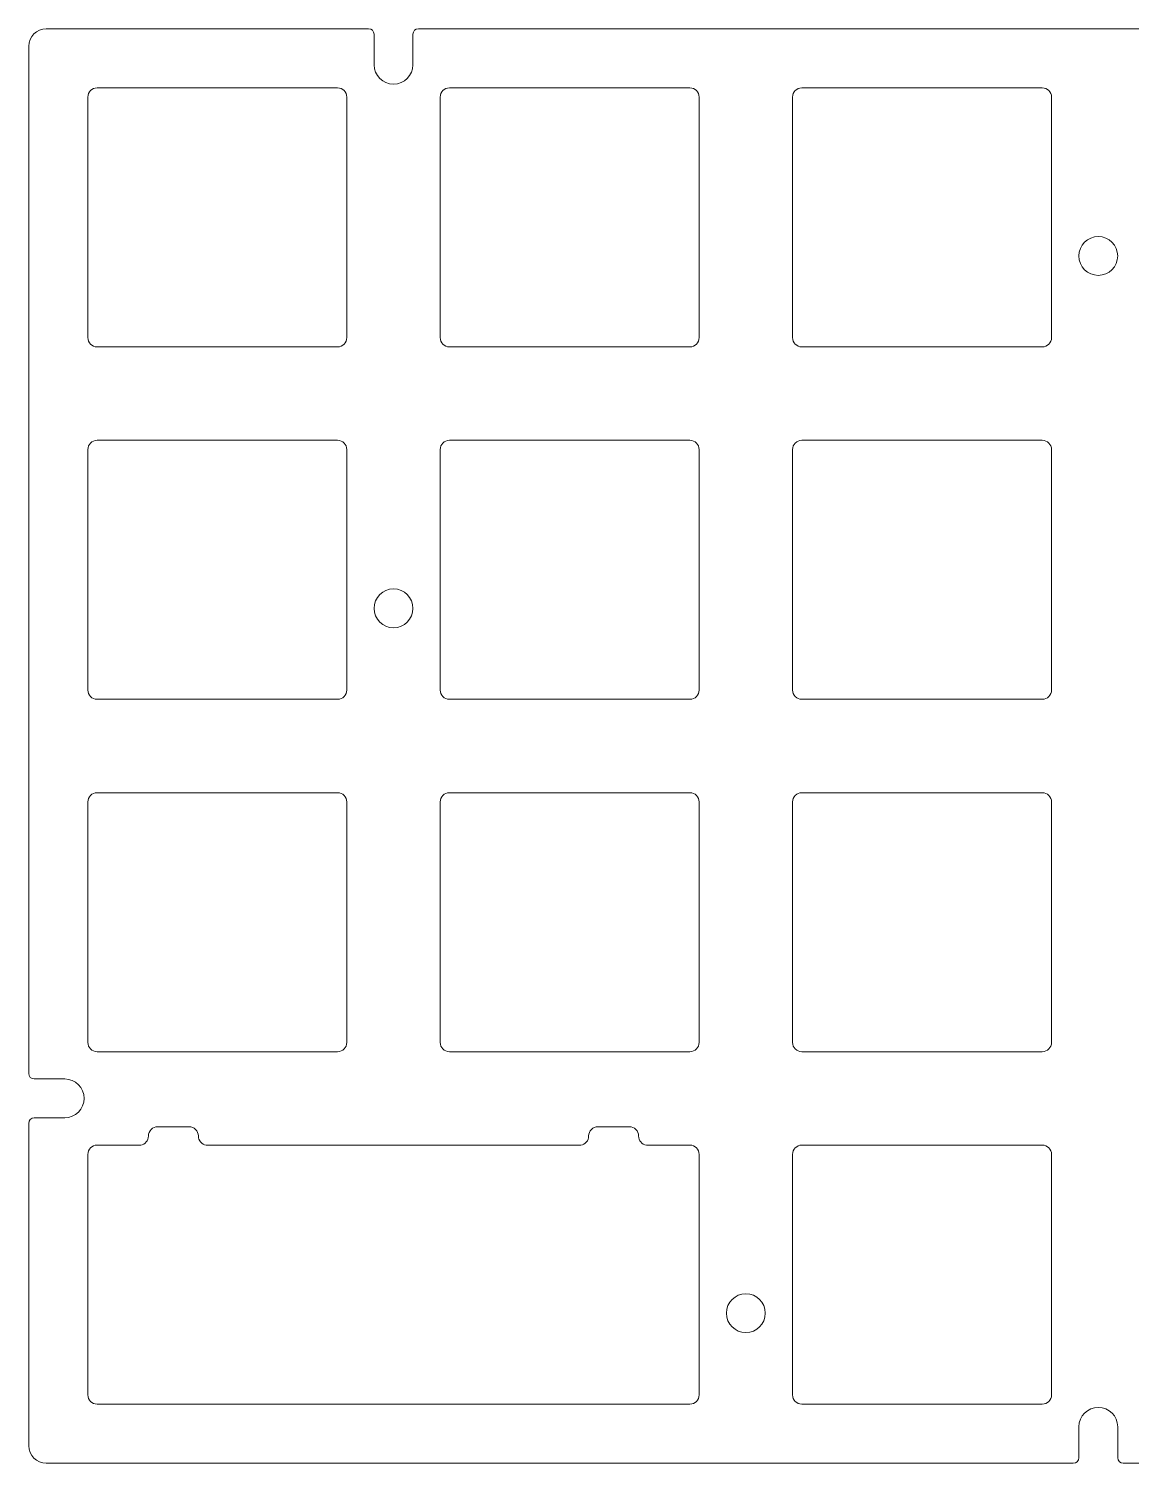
# Model space of a CAD drawing. Header units: millimetres. Extents: x -163 to 163, y -78 to -1.
# Drawn here: x -162.6 to -103, y -78.1 to -0.5 of the extents above; entities that cross this region are included whole.
import ezdxf

# ---------------------------------------------------------------- set-up
doc = ezdxf.new("R2010")
doc.units = ezdxf.units.MM
doc.header["$MEASUREMENT"] = 0
doc.layers.add('Layer 1', color=7, linetype='Continuous')

msp = doc.modelspace()

# ---------------------------------------------------------------- linework, layer by layer
at = {"layer": 'Layer 1', "lineweight": 9}
for points, knots in [([(-161.6501, -78.0785), (-162.1726, -78.0785), (-162.5999, -77.6509), (-162.5999, -77.1285), (-162.5999, -77.1285), (-162.5999, -77.1285), (-162.5999, -59.7034), (-162.5999, -59.7034), (-162.5999, -59.7034), (-162.5999, -59.5378), (-162.4656, -59.4035), (-162.2999, -59.4035), (-162.2999, -59.4035), (-162.2999, -59.4035), (-160.65, -59.4034), (-160.65, -59.4034), (-160.65, -59.4034), (-160.65, -59.4034), (-160.6498, -59.4035), (-160.6498, -59.4035), (-160.6498, -59.4035), (-160.0723, -59.4035), (-159.5999, -58.931), (-159.5999, -58.3536), (-159.5999, -58.3536), (-159.5999, -58.3536), (-159.5999, -58.3534), (-159.5999, -58.3534), (-159.5999, -58.3534), (-159.5999, -57.776), (-160.0723, -57.3035), (-160.6498, -57.3034), (-160.6498, -57.3034), (-160.6498, -57.3034), (-160.65, -57.3035), (-160.65, -57.3035), (-160.65, -57.3035), (-161.2333, -57.3035), (-161.7166, -57.3035), (-162.2999, -57.3035), (-162.2999, -57.3035), (-162.4656, -57.3035), (-162.5999, -57.1692), (-162.5999, -57.0034), (-162.5999, -57.0034), (-162.5999, -57.0034), (-162.5999, -1.4787), (-162.5999, -1.4787), (-162.5999, -1.4787), (-162.5999, -0.9563), (-162.1726, -0.5287), (-161.6501, -0.5287), (-161.6501, -0.5287), (-161.6501, -0.5287), (-144.2259, -0.5287), (-144.2259, -0.5287), (-144.2259, -0.5287), (-144.0602, -0.5287), (-143.9259, -0.663), (-143.9259, -0.8287), (-143.9259, -0.8287), (-143.9259, -0.8287), (-143.9259, -2.4786), (-143.9259, -2.4786), (-143.9259, -2.4786), (-143.9259, -2.4786), (-143.9259, -2.4788), (-143.9259, -2.4788), (-143.9259, -2.4788), (-143.9259, -3.0563), (-143.4535, -3.5287), (-142.8761, -3.5287), (-142.8761, -3.5287), (-142.8761, -3.5287), (-142.8758, -3.5287), (-142.8758, -3.5287), (-142.8758, -3.5287), (-142.2984, -3.5287), (-141.8259, -3.0563), (-141.8259, -2.4788), (-141.8259, -2.4788), (-141.8259, -2.4788), (-141.8259, -2.4786), (-141.8259, -2.4786), (-141.8259, -2.4786), (-141.8259, -1.862), (-141.8259, -1.4453), (-141.8259, -0.8287), (-141.8259, -0.8287), (-141.8259, -0.663), (-141.6916, -0.5287), (-141.5259, -0.5287), (-141.5259, -0.5287), (-141.5259, -0.5287), (-48.9756, -0.5287), (-48.9756, -0.5287), (-48.9756, -0.5287), (-48.8099, -0.5287), (-48.6756, -0.663), (-48.6756, -0.8287), (-48.6756, -0.8287), (-48.6756, -1.412), (-48.6756, -1.8953), (-48.6756, -2.4786), (-48.6756, -2.4786), (-48.6756, -2.4786), (-48.6756, -2.4788), (-48.6756, -2.4788), (-48.6756, -2.4788), (-48.6756, -3.0563), (-48.2032, -3.5287), (-47.6258, -3.5287), (-47.6258, -3.5287), (-47.6258, -3.5287), (-47.6255, -3.5287), (-47.6255, -3.5287), (-47.6255, -3.5287), (-47.0481, -3.5287), (-46.5756, -3.0563), (-46.5756, -2.4788), (-46.5756, -2.4788), (-46.5756, -2.4788), (-46.5756, -2.4786), (-46.5756, -2.4786), (-46.5756, -2.4786), (-46.5756, -1.8953), (-46.5756, -1.412), (-46.5756, -0.8287), (-46.5756, -0.8287), (-46.5756, -0.663), (-46.4413, -0.5287), (-46.2756, -0.5287), (-46.2756, -0.5287), (-46.2756, -0.5287), (46.2747, -0.5287), (46.2747, -0.5287), (46.2747, -0.5287), (46.4404, -0.5287), (46.5747, -0.663), (46.5747, -0.8287), (46.5747, -0.8287), (46.5747, -1.412), (46.5747, -1.8953), (46.5747, -2.4786), (46.5747, -2.4786), (46.5747, -2.4786), (46.5747, -2.4788), (46.5747, -2.4788), (46.5747, -2.4788), (46.5747, -3.0563), (47.0471, -3.5287), (47.6245, -3.5287), (47.6245, -3.5287), (47.6245, -3.5287), (47.6248, -3.5287), (47.6248, -3.5287), (47.6248, -3.5287), (48.2022, -3.5287), (48.6747, -3.0563), (48.6747, -2.4788), (48.6747, -2.4788), (48.6747, -2.4788), (48.6747, -2.4786), (48.6747, -2.4786), (48.6747, -2.4786), (48.6747, -2.4786), (48.6747, -0.8287), (48.6747, -0.8287), (48.6747, -0.8287), (48.6747, -0.663), (48.809, -0.5287), (48.9747, -0.5287), (48.9747, -0.5287), (48.9747, -0.5287), (141.5248, -0.5287), (141.5248, -0.5287), (141.5248, -0.5287), (141.6905, -0.5287), (141.8248, -0.663), (141.8248, -0.8287), (141.8248, -0.8287), (141.8248, -1.412), (141.8248, -1.8953), (141.8248, -2.4786), (141.8248, -2.4786), (141.8248, -2.4786), (141.8248, -2.4788), (141.8248, -2.4788), (141.8248, -2.4788), (141.8248, -3.0563), (142.2972, -3.5287), (142.8746, -3.5287), (142.8746, -3.5287), (142.8746, -3.5287), (142.8749, -3.5287), (142.8749, -3.5287), (142.8749, -3.5287), (143.4523, -3.5287), (143.9248, -3.0563), (143.9248, -2.4788), (143.9248, -2.4788), (143.9248, -2.4788), (143.9248, -2.4786), (143.9248, -2.4786), (143.9248, -2.4786), (143.9248, -1.8953), (143.9248, -1.412), (143.9248, -0.8287), (143.9248, -0.8287), (143.9248, -0.663), (144.0591, -0.5287), (144.2248, -0.5287), (144.2248, -0.5287), (144.2248, -0.5287), (161.6501, -0.5287), (161.6501, -0.5287), (161.6501, -0.5287), (162.1726, -0.5287), (162.5999, -0.9563), (162.5999, -1.4787), (162.5999, -1.4787), (162.5999, -1.4787), (162.5999, -57.0035), (162.5999, -57.0035), (162.5999, -57.0035), (162.5999, -57.1692), (162.4656, -57.3035), (162.2999, -57.3035), (162.2999, -57.3035), (161.7166, -57.3035), (161.2333, -57.3035), (160.65, -57.3035), (160.65, -57.3035), (160.65, -57.3035), (160.6498, -57.3035), (160.6498, -57.3035), (160.6498, -57.3035), (160.0723, -57.3035), (159.5999, -57.776), (159.5999, -58.3534), (159.5999, -58.3534), (159.5999, -58.3534), (159.5999, -58.3537), (159.5999, -58.3537), (159.5999, -58.3537), (159.5999, -58.9311), (160.0723, -59.4035), (160.6498, -59.4035), (160.6498, -59.4035), (160.6498, -59.4035), (160.65, -59.4035), (160.65, -59.4035), (160.65, -59.4035), (161.2333, -59.4035), (161.7166, -59.4035), (162.2999, -59.4035), (162.2999, -59.4035), (162.4656, -59.4035), (162.5999, -59.5378), (162.5999, -59.7035), (162.5999, -59.7035), (162.5999, -59.7035), (162.5999, -77.1285), (162.5999, -77.1285), (162.5999, -77.1285), (162.5999, -77.6509), (162.1726, -78.0785), (161.6501, -78.0785), (161.6501, -78.0785), (161.6501, -78.0785), (106.1257, -78.0785), (106.1257, -78.0785), (106.1257, -78.0785), (105.96, -78.0785), (105.8257, -77.9442), (105.8257, -77.7785), (105.8257, -77.7785), (105.8257, -77.1952), (105.8257, -76.6877), (105.8257, -76.1044), (105.8257, -76.1044), (105.8257, -76.1044), (105.8257, -76.1042), (105.8257, -76.1042), (105.8257, -76.1042), (105.8257, -75.5267), (105.3533, -75.0543), (104.7759, -75.0543), (104.7759, -75.0543), (104.7759, -75.0543), (104.7756, -75.0543), (104.7756, -75.0543), (104.7756, -75.0543), (104.1982, -75.0543), (103.7257, -75.5267), (103.7257, -76.1042), (103.7257, -76.1042), (103.7257, -76.1042), (103.7257, -76.1044), (103.7257, -76.1044), (103.7257, -76.1044), (103.7257, -76.6877), (103.7257, -77.1952), (103.7257, -77.7785), (103.7257, -77.7785), (103.7257, -77.9442), (103.5914, -78.0785), (103.4257, -78.0785), (103.4257, -78.0785), (103.4257, -78.0785), (5.7039, -78.0785), (5.7039, -78.0785), (5.7039, -78.0785), (5.5382, -78.0785), (5.4039, -77.9442), (5.4039, -77.7785), (5.4039, -77.7785), (5.4039, -77.1869), (5.4039, -76.6952), (5.4039, -76.1036), (5.4039, -76.1036), (5.4039, -76.1036), (5.4039, -76.1034), (5.4039, -76.1034), (5.4039, -76.1034), (5.4039, -75.5259), (4.9315, -75.0535), (4.3541, -75.0535), (4.3541, -75.0535), (4.3541, -75.0535), (4.3538, -75.0535), (4.3538, -75.0535), (4.3538, -75.0535), (3.7764, -75.0535), (3.3039, -75.5259), (3.3039, -76.1034), (3.3039, -76.1034), (3.3039, -76.1034), (3.3039, -76.1036), (3.3039, -76.1036), (3.3039, -76.1036), (3.3039, -76.6952), (3.3039, -77.1869), (3.3039, -77.7785), (3.3039, -77.7785), (3.3039, -77.9442), (3.1696, -78.0785), (3.0039, -78.0785), (3.0039, -78.0785), (3.0039, -78.0785), (-103.4224, -78.0785), (-103.4224, -78.0785), (-103.4224, -78.0785), (-103.5881, -78.0785), (-103.7224, -77.9442), (-103.7224, -77.7785), (-103.7224, -77.7785), (-103.7224, -77.1869), (-103.7224, -76.6952), (-103.7224, -76.1036), (-103.7224, -76.1036), (-103.7224, -76.1036), (-103.7224, -76.1034), (-103.7224, -76.1034), (-103.7224, -76.1034), (-103.7224, -75.5259), (-104.1948, -75.0535), (-104.7722, -75.0535), (-104.7722, -75.0535), (-104.7722, -75.0535), (-104.7725, -75.0535), (-104.7725, -75.0535), (-104.7725, -75.0535), (-105.3499, -75.0535), (-105.8224, -75.5259), (-105.8224, -76.1034), (-105.8224, -76.1034), (-105.8224, -76.1034), (-105.8224, -76.1036), (-105.8224, -76.1036), (-105.8224, -76.1036), (-105.8224, -76.6952), (-105.8224, -77.1869), (-105.8224, -77.7785), (-105.8224, -77.7785), (-105.8224, -77.9442), (-105.9567, -78.0785), (-106.1224, -78.0785), (-106.1224, -78.0785), (-106.1224, -78.0785), (-161.6501, -78.0785), (-161.6501, -78.0785)], [0, 0, 0, 0, 0.010101, 0.010101, 0.010101, 0.010101, 0.020202, 0.020202, 0.020202, 0.020202, 0.030303, 0.030303, 0.030303, 0.030303, 0.040404, 0.040404, 0.040404, 0.040404, 0.0505051, 0.0505051, 0.0505051, 0.0505051, 0.0606061, 0.0606061, 0.0606061, 0.0606061, 0.0707071, 0.0707071, 0.0707071, 0.0707071, 0.0808081, 0.0808081, 0.0808081, 0.0808081, 0.0909091, 0.0909091, 0.0909091, 0.0909091, 0.1010101, 0.1010101, 0.1010101, 0.1010101, 0.1111111, 0.1111111, 0.1111111, 0.1111111, 0.1212121, 0.1212121, 0.1212121, 0.1212121, 0.1313131, 0.1313131, 0.1313131, 0.1313131, 0.1414141, 0.1414141, 0.1414141, 0.1414141, 0.1515152, 0.1515152, 0.1515152, 0.1515152, 0.1616162, 0.1616162, 0.1616162, 0.1616162, 0.1717172, 0.1717172, 0.1717172, 0.1717172, 0.1818182, 0.1818182, 0.1818182, 0.1818182, 0.1919192, 0.1919192, 0.1919192, 0.1919192, 0.2020202, 0.2020202, 0.2020202, 0.2020202, 0.2121212, 0.2121212, 0.2121212, 0.2121212, 0.2222222, 0.2222222, 0.2222222, 0.2222222, 0.2323232, 0.2323232, 0.2323232, 0.2323232, 0.2424242, 0.2424242, 0.2424242, 0.2424242, 0.2525253, 0.2525253, 0.2525253, 0.2525253, 0.2626263, 0.2626263, 0.2626263, 0.2626263, 0.2727273, 0.2727273, 0.2727273, 0.2727273, 0.2828283, 0.2828283, 0.2828283, 0.2828283, 0.2929293, 0.2929293, 0.2929293, 0.2929293, 0.3030303, 0.3030303, 0.3030303, 0.3030303, 0.3131313, 0.3131313, 0.3131313, 0.3131313, 0.3232323, 0.3232323, 0.3232323, 0.3232323, 0.3333333, 0.3333333, 0.3333333, 0.3333333, 0.3434343, 0.3434343, 0.3434343, 0.3434343, 0.3535354, 0.3535354, 0.3535354, 0.3535354, 0.3636364, 0.3636364, 0.3636364, 0.3636364, 0.3737374, 0.3737374, 0.3737374, 0.3737374, 0.3838384, 0.3838384, 0.3838384, 0.3838384, 0.3939394, 0.3939394, 0.3939394, 0.3939394, 0.4040404, 0.4040404, 0.4040404, 0.4040404, 0.4141414, 0.4141414, 0.4141414, 0.4141414, 0.4242424, 0.4242424, 0.4242424, 0.4242424, 0.4343434, 0.4343434, 0.4343434, 0.4343434, 0.4444444, 0.4444444, 0.4444444, 0.4444444, 0.4545455, 0.4545455, 0.4545455, 0.4545455, 0.4646465, 0.4646465, 0.4646465, 0.4646465, 0.4747475, 0.4747475, 0.4747475, 0.4747475, 0.4848485, 0.4848485, 0.4848485, 0.4848485, 0.4949495, 0.4949495, 0.4949495, 0.4949495, 0.5050505, 0.5050505, 0.5050505, 0.5050505, 0.5151515, 0.5151515, 0.5151515, 0.5151515, 0.5252525, 0.5252525, 0.5252525, 0.5252525, 0.5353535, 0.5353535, 0.5353535, 0.5353535, 0.5454545, 0.5454545, 0.5454545, 0.5454545, 0.5555556, 0.5555556, 0.5555556, 0.5555556, 0.5656566, 0.5656566, 0.5656566, 0.5656566, 0.5757576, 0.5757576, 0.5757576, 0.5757576, 0.5858586, 0.5858586, 0.5858586, 0.5858586, 0.5959596, 0.5959596, 0.5959596, 0.5959596, 0.6060606, 0.6060606, 0.6060606, 0.6060606, 0.6161616, 0.6161616, 0.6161616, 0.6161616, 0.6262626, 0.6262626, 0.6262626, 0.6262626, 0.6363636, 0.6363636, 0.6363636, 0.6363636, 0.6464646, 0.6464646, 0.6464646, 0.6464646, 0.6565657, 0.6565657, 0.6565657, 0.6565657, 0.6666667, 0.6666667, 0.6666667, 0.6666667, 0.6767677, 0.6767677, 0.6767677, 0.6767677, 0.6868687, 0.6868687, 0.6868687, 0.6868687, 0.6969697, 0.6969697, 0.6969697, 0.6969697, 0.7070707, 0.7070707, 0.7070707, 0.7070707, 0.7171717, 0.7171717, 0.7171717, 0.7171717, 0.7272727, 0.7272727, 0.7272727, 0.7272727, 0.7373737, 0.7373737, 0.7373737, 0.7373737, 0.7474747, 0.7474747, 0.7474747, 0.7474747, 0.7575758, 0.7575758, 0.7575758, 0.7575758, 0.7676768, 0.7676768, 0.7676768, 0.7676768, 0.7777778, 0.7777778, 0.7777778, 0.7777778, 0.7878788, 0.7878788, 0.7878788, 0.7878788, 0.7979798, 0.7979798, 0.7979798, 0.7979798, 0.8080808, 0.8080808, 0.8080808, 0.8080808, 0.8181818, 0.8181818, 0.8181818, 0.8181818, 0.8282828, 0.8282828, 0.8282828, 0.8282828, 0.8383838, 0.8383838, 0.8383838, 0.8383838, 0.8484848, 0.8484848, 0.8484848, 0.8484848, 0.8585859, 0.8585859, 0.8585859, 0.8585859, 0.8686869, 0.8686869, 0.8686869, 0.8686869, 0.8787879, 0.8787879, 0.8787879, 0.8787879, 0.8888889, 0.8888889, 0.8888889, 0.8888889, 0.8989899, 0.8989899, 0.8989899, 0.8989899, 0.9090909, 0.9090909, 0.9090909, 0.9090909, 0.9191919, 0.9191919, 0.9191919, 0.9191919, 0.9292929, 0.9292929, 0.9292929, 0.9292929, 0.9393939, 0.9393939, 0.9393939, 0.9393939, 0.9494949, 0.9494949, 0.9494949, 0.9494949, 0.959596, 0.959596, 0.959596, 0.959596, 0.969697, 0.969697, 0.969697, 0.969697, 0.979798, 0.979798, 0.979798, 0.979798, 1, 1, 1, 1]), ([(-158.9, -3.7289), (-158.9, -3.7289), (-145.8998, -3.7289), (-145.8998, -3.7289), (-145.8998, -3.7289), (-145.6248, -3.7289), (-145.3999, -3.9539), (-145.3999, -4.2289), (-145.3999, -4.2289), (-145.3999, -4.2289), (-145.3999, -17.2289), (-145.3999, -17.2289), (-145.3999, -17.2289), (-145.3999, -17.5039), (-145.6248, -17.7289), (-145.8998, -17.7289), (-145.8998, -17.7289), (-145.8998, -17.7289), (-158.9, -17.7289), (-158.9, -17.7289), (-158.9, -17.7289), (-159.175, -17.7289), (-159.3999, -17.5039), (-159.3999, -17.2289), (-159.3999, -17.2289), (-159.3999, -17.2289), (-159.3999, -4.2289), (-159.3999, -4.2289), (-159.3999, -4.2289), (-159.3999, -3.9539), (-159.175, -3.7289), (-158.9, -3.7289)], [0, 0, 0, 0, 0.1111111, 0.1111111, 0.1111111, 0.1111111, 0.2222222, 0.2222222, 0.2222222, 0.2222222, 0.3333333, 0.3333333, 0.3333333, 0.3333333, 0.4444444, 0.4444444, 0.4444444, 0.4444444, 0.5555556, 0.5555556, 0.5555556, 0.5555556, 0.6666667, 0.6666667, 0.6666667, 0.6666667, 0.7777778, 0.7777778, 0.7777778, 0.7777778, 1, 1, 1, 1]), ([(-139.8501, -3.7289), (-139.8501, -3.7289), (-126.8499, -3.7289), (-126.8499, -3.7289), (-126.8499, -3.7289), (-126.5749, -3.7289), (-126.35, -3.9539), (-126.35, -4.2289), (-126.35, -4.2289), (-126.35, -4.2289), (-126.35, -17.2289), (-126.35, -17.2289), (-126.35, -17.2289), (-126.35, -17.5039), (-126.5749, -17.7289), (-126.8499, -17.7289), (-126.8499, -17.7289), (-126.8499, -17.7289), (-139.8501, -17.7289), (-139.8501, -17.7289), (-139.8501, -17.7289), (-140.1251, -17.7289), (-140.35, -17.5039), (-140.35, -17.2289), (-140.35, -17.2289), (-140.35, -17.2289), (-140.35, -4.2289), (-140.35, -4.2289), (-140.35, -4.2289), (-140.35, -3.9539), (-140.1251, -3.7289), (-139.8501, -3.7289)], [0, 0, 0, 0, 0.1111111, 0.1111111, 0.1111111, 0.1111111, 0.2222222, 0.2222222, 0.2222222, 0.2222222, 0.3333333, 0.3333333, 0.3333333, 0.3333333, 0.4444444, 0.4444444, 0.4444444, 0.4444444, 0.5555556, 0.5555556, 0.5555556, 0.5555556, 0.6666667, 0.6666667, 0.6666667, 0.6666667, 0.7777778, 0.7777778, 0.7777778, 0.7777778, 1, 1, 1, 1]), ([(-120.7999, -3.7289), (-120.7999, -3.7289), (-107.7997, -3.7289), (-107.7997, -3.7289), (-107.7997, -3.7289), (-107.5247, -3.7289), (-107.2998, -3.9539), (-107.2998, -4.2289), (-107.2998, -4.2289), (-107.2998, -4.2289), (-107.2998, -17.2289), (-107.2998, -17.2289), (-107.2998, -17.2289), (-107.2998, -17.5039), (-107.5247, -17.7289), (-107.7997, -17.7289), (-107.7997, -17.7289), (-107.7997, -17.7289), (-120.7999, -17.7289), (-120.7999, -17.7289), (-120.7999, -17.7289), (-121.0749, -17.7289), (-121.2998, -17.5039), (-121.2998, -17.2289), (-121.2998, -17.2289), (-121.2998, -17.2289), (-121.2998, -4.2289), (-121.2998, -4.2289), (-121.2998, -4.2289), (-121.2998, -3.9539), (-121.0749, -3.7289), (-120.7999, -3.7289)], [0, 0, 0, 0, 0.1111111, 0.1111111, 0.1111111, 0.1111111, 0.2222222, 0.2222222, 0.2222222, 0.2222222, 0.3333333, 0.3333333, 0.3333333, 0.3333333, 0.4444444, 0.4444444, 0.4444444, 0.4444444, 0.5555556, 0.5555556, 0.5555556, 0.5555556, 0.6666667, 0.6666667, 0.6666667, 0.6666667, 0.7777778, 0.7777778, 0.7777778, 0.7777778, 1, 1, 1, 1]), ([(-104.7747, -11.7634), (-105.3546, -11.7634), (-105.8247, -12.2335), (-105.8247, -12.8134), (-105.8247, -12.8134), (-105.8247, -13.3933), (-105.3546, -13.8634), (-104.7747, -13.8634), (-104.7747, -13.8634), (-104.1948, -13.8634), (-103.7247, -13.3933), (-103.7247, -12.8134), (-103.7247, -12.8134), (-103.7247, -12.2335), (-104.1948, -11.7634), (-104.7747, -11.7634)], [0, 0, 0, 0, 0.2, 0.2, 0.2, 0.2, 0.4, 0.4, 0.4, 0.4, 0.6, 0.6, 0.6, 0.6, 1, 1, 1, 1]), ([(-158.9, -22.7784), (-158.9, -22.7784), (-145.8998, -22.7784), (-145.8998, -22.7784), (-145.8998, -22.7784), (-145.6248, -22.7784), (-145.3999, -23.0034), (-145.3999, -23.2784), (-145.3999, -23.2784), (-145.3999, -23.2784), (-145.3999, -36.2784), (-145.3999, -36.2784), (-145.3999, -36.2784), (-145.3999, -36.5534), (-145.6248, -36.7784), (-145.8998, -36.7784), (-145.8998, -36.7784), (-145.8998, -36.7784), (-158.9, -36.7784), (-158.9, -36.7784), (-158.9, -36.7784), (-159.175, -36.7784), (-159.3999, -36.5534), (-159.3999, -36.2784), (-159.3999, -36.2784), (-159.3999, -36.2784), (-159.3999, -23.2784), (-159.3999, -23.2784), (-159.3999, -23.2784), (-159.3999, -23.0034), (-159.175, -22.7784), (-158.9, -22.7784)], [0, 0, 0, 0, 0.1111111, 0.1111111, 0.1111111, 0.1111111, 0.2222222, 0.2222222, 0.2222222, 0.2222222, 0.3333333, 0.3333333, 0.3333333, 0.3333333, 0.4444444, 0.4444444, 0.4444444, 0.4444444, 0.5555556, 0.5555556, 0.5555556, 0.5555556, 0.6666667, 0.6666667, 0.6666667, 0.6666667, 0.7777778, 0.7777778, 0.7777778, 0.7777778, 1, 1, 1, 1]), ([(-139.8501, -22.7784), (-139.8501, -22.7784), (-126.8499, -22.7784), (-126.8499, -22.7784), (-126.8499, -22.7784), (-126.5749, -22.7784), (-126.35, -23.0034), (-126.35, -23.2784), (-126.35, -23.2784), (-126.35, -23.2784), (-126.35, -36.2784), (-126.35, -36.2784), (-126.35, -36.2784), (-126.35, -36.5534), (-126.5749, -36.7784), (-126.8499, -36.7784), (-126.8499, -36.7784), (-126.8499, -36.7784), (-139.8501, -36.7784), (-139.8501, -36.7784), (-139.8501, -36.7784), (-140.1251, -36.7784), (-140.35, -36.5534), (-140.35, -36.2784), (-140.35, -36.2784), (-140.35, -36.2784), (-140.35, -23.2784), (-140.35, -23.2784), (-140.35, -23.2784), (-140.35, -23.0034), (-140.1251, -22.7784), (-139.8501, -22.7784)], [0, 0, 0, 0, 0.1111111, 0.1111111, 0.1111111, 0.1111111, 0.2222222, 0.2222222, 0.2222222, 0.2222222, 0.3333333, 0.3333333, 0.3333333, 0.3333333, 0.4444444, 0.4444444, 0.4444444, 0.4444444, 0.5555556, 0.5555556, 0.5555556, 0.5555556, 0.6666667, 0.6666667, 0.6666667, 0.6666667, 0.7777778, 0.7777778, 0.7777778, 0.7777778, 1, 1, 1, 1]), ([(-120.7999, -22.7784), (-120.7999, -22.7784), (-107.7997, -22.7784), (-107.7997, -22.7784), (-107.7997, -22.7784), (-107.5247, -22.7784), (-107.2998, -23.0034), (-107.2998, -23.2784), (-107.2998, -23.2784), (-107.2998, -23.2784), (-107.2998, -36.2784), (-107.2998, -36.2784), (-107.2998, -36.2784), (-107.2998, -36.5534), (-107.5247, -36.7784), (-107.7997, -36.7784), (-107.7997, -36.7784), (-107.7997, -36.7784), (-120.7999, -36.7784), (-120.7999, -36.7784), (-120.7999, -36.7784), (-121.0749, -36.7784), (-121.2998, -36.5534), (-121.2998, -36.2784), (-121.2998, -36.2784), (-121.2998, -36.2784), (-121.2998, -23.2784), (-121.2998, -23.2784), (-121.2998, -23.2784), (-121.2998, -23.0034), (-121.0749, -22.7784), (-120.7999, -22.7784)], [0, 0, 0, 0, 0.1111111, 0.1111111, 0.1111111, 0.1111111, 0.2222222, 0.2222222, 0.2222222, 0.2222222, 0.3333333, 0.3333333, 0.3333333, 0.3333333, 0.4444444, 0.4444444, 0.4444444, 0.4444444, 0.5555556, 0.5555556, 0.5555556, 0.5555556, 0.6666667, 0.6666667, 0.6666667, 0.6666667, 0.7777778, 0.7777778, 0.7777778, 0.7777778, 1, 1, 1, 1]), ([(-142.8747, -30.8134), (-143.4546, -30.8134), (-143.9247, -31.2835), (-143.9247, -31.8634), (-143.9247, -31.8634), (-143.9247, -32.4433), (-143.4546, -32.9134), (-142.8747, -32.9134), (-142.8747, -32.9134), (-142.2948, -32.9134), (-141.8247, -32.4433), (-141.8247, -31.8634), (-141.8247, -31.8634), (-141.8247, -31.2835), (-142.2948, -30.8134), (-142.8747, -30.8134)], [0, 0, 0, 0, 0.2, 0.2, 0.2, 0.2, 0.4, 0.4, 0.4, 0.4, 0.6, 0.6, 0.6, 0.6, 1, 1, 1, 1]), ([(-158.9, -41.8284), (-158.9, -41.8284), (-145.8998, -41.8284), (-145.8998, -41.8284), (-145.8998, -41.8284), (-145.6248, -41.8284), (-145.3999, -42.0534), (-145.3999, -42.3284), (-145.3999, -42.3284), (-145.3999, -42.3284), (-145.3999, -55.3284), (-145.3999, -55.3284), (-145.3999, -55.3284), (-145.3999, -55.6034), (-145.6248, -55.8284), (-145.8998, -55.8284), (-145.8998, -55.8284), (-145.8998, -55.8284), (-158.9, -55.8284), (-158.9, -55.8284), (-158.9, -55.8284), (-159.175, -55.8284), (-159.3999, -55.6034), (-159.3999, -55.3284), (-159.3999, -55.3284), (-159.3999, -55.3284), (-159.3999, -42.3284), (-159.3999, -42.3284), (-159.3999, -42.3284), (-159.3999, -42.0534), (-159.175, -41.8284), (-158.9, -41.8284)], [0, 0, 0, 0, 0.1111111, 0.1111111, 0.1111111, 0.1111111, 0.2222222, 0.2222222, 0.2222222, 0.2222222, 0.3333333, 0.3333333, 0.3333333, 0.3333333, 0.4444444, 0.4444444, 0.4444444, 0.4444444, 0.5555556, 0.5555556, 0.5555556, 0.5555556, 0.6666667, 0.6666667, 0.6666667, 0.6666667, 0.7777778, 0.7777778, 0.7777778, 0.7777778, 1, 1, 1, 1]), ([(-139.8501, -41.8284), (-139.8501, -41.8284), (-126.8499, -41.8284), (-126.8499, -41.8284), (-126.8499, -41.8284), (-126.5749, -41.8284), (-126.35, -42.0534), (-126.35, -42.3284), (-126.35, -42.3284), (-126.35, -42.3284), (-126.35, -55.3284), (-126.35, -55.3284), (-126.35, -55.3284), (-126.35, -55.6034), (-126.5749, -55.8284), (-126.8499, -55.8284), (-126.8499, -55.8284), (-126.8499, -55.8284), (-139.8501, -55.8284), (-139.8501, -55.8284), (-139.8501, -55.8284), (-140.1251, -55.8284), (-140.35, -55.6034), (-140.35, -55.3284), (-140.35, -55.3284), (-140.35, -55.3284), (-140.35, -42.3284), (-140.35, -42.3284), (-140.35, -42.3284), (-140.35, -42.0534), (-140.1251, -41.8284), (-139.8501, -41.8284)], [0, 0, 0, 0, 0.1111111, 0.1111111, 0.1111111, 0.1111111, 0.2222222, 0.2222222, 0.2222222, 0.2222222, 0.3333333, 0.3333333, 0.3333333, 0.3333333, 0.4444444, 0.4444444, 0.4444444, 0.4444444, 0.5555556, 0.5555556, 0.5555556, 0.5555556, 0.6666667, 0.6666667, 0.6666667, 0.6666667, 0.7777778, 0.7777778, 0.7777778, 0.7777778, 1, 1, 1, 1]), ([(-120.7999, -41.8284), (-120.7999, -41.8284), (-107.7997, -41.8284), (-107.7997, -41.8284), (-107.7997, -41.8284), (-107.5247, -41.8284), (-107.2998, -42.0534), (-107.2998, -42.3284), (-107.2998, -42.3284), (-107.2998, -42.3284), (-107.2998, -55.3284), (-107.2998, -55.3284), (-107.2998, -55.3284), (-107.2998, -55.6034), (-107.5247, -55.8284), (-107.7997, -55.8284), (-107.7997, -55.8284), (-107.7997, -55.8284), (-120.7999, -55.8284), (-120.7999, -55.8284), (-120.7999, -55.8284), (-121.0749, -55.8284), (-121.2998, -55.6034), (-121.2998, -55.3284), (-121.2998, -55.3284), (-121.2998, -55.3284), (-121.2998, -42.3284), (-121.2998, -42.3284), (-121.2998, -42.3284), (-121.2998, -42.0534), (-121.0749, -41.8284), (-120.7999, -41.8284)], [0, 0, 0, 0, 0.1111111, 0.1111111, 0.1111111, 0.1111111, 0.2222222, 0.2222222, 0.2222222, 0.2222222, 0.3333333, 0.3333333, 0.3333333, 0.3333333, 0.4444444, 0.4444444, 0.4444444, 0.4444444, 0.5555556, 0.5555556, 0.5555556, 0.5555556, 0.6666667, 0.6666667, 0.6666667, 0.6666667, 0.7777778, 0.7777778, 0.7777778, 0.7777778, 1, 1, 1, 1]), ([(-158.9001, -60.8783), (-158.9001, -60.8783), (-156.5444, -60.8783), (-156.5444, -60.8783), (-156.5444, -60.8783), (-156.3074, -60.8394), (-156.1252, -60.6323), (-156.1252, -60.385), (-156.1252, -60.385), (-156.1252, -60.111), (-155.8993, -59.885), (-155.6252, -59.885), (-155.6252, -59.885), (-155.6252, -59.885), (-153.9252, -59.885), (-153.9252, -59.885), (-153.9252, -59.885), (-153.6511, -59.885), (-153.4252, -60.1103), (-153.4252, -60.385), (-153.4252, -60.385), (-153.4252, -60.6323), (-153.2429, -60.8394), (-153.006, -60.8783), (-153.006, -60.8783), (-153.006, -60.8783), (-132.7443, -60.8783), (-132.7443, -60.8783), (-132.7443, -60.8783), (-132.5073, -60.8394), (-132.3251, -60.6323), (-132.3251, -60.385), (-132.3251, -60.385), (-132.3251, -60.111), (-132.0992, -59.885), (-131.8251, -59.885), (-131.8251, -59.885), (-131.8251, -59.885), (-130.1251, -59.885), (-130.1251, -59.885), (-130.1251, -59.885), (-129.851, -59.885), (-129.6251, -60.1103), (-129.6251, -60.385), (-129.6251, -60.385), (-129.6251, -60.6323), (-129.4428, -60.8394), (-129.2059, -60.8783), (-129.2059, -60.8783), (-129.2059, -60.8783), (-126.8499, -60.8783), (-126.8499, -60.8783), (-126.8499, -60.8783), (-126.5749, -60.8783), (-126.35, -61.1034), (-126.35, -61.3783), (-126.35, -61.3783), (-126.35, -61.3783), (-126.35, -74.3783), (-126.35, -74.3783), (-126.35, -74.3783), (-126.35, -74.6532), (-126.575, -74.8783), (-126.8499, -74.8783), (-126.8499, -74.8783), (-126.8499, -74.8783), (-158.9001, -74.8783), (-158.9001, -74.8783), (-158.9001, -74.8783), (-159.175, -74.8783), (-159.4, -74.6533), (-159.4, -74.3783), (-159.4, -74.3783), (-159.4, -74.3783), (-159.4, -61.3783), (-159.4, -61.3783), (-159.4, -61.3783), (-159.4, -61.1033), (-159.1751, -60.8783), (-158.9001, -60.8783)], [0, 0, 0, 0, 0.047619, 0.047619, 0.047619, 0.047619, 0.0952381, 0.0952381, 0.0952381, 0.0952381, 0.1428571, 0.1428571, 0.1428571, 0.1428571, 0.1904762, 0.1904762, 0.1904762, 0.1904762, 0.2380952, 0.2380952, 0.2380952, 0.2380952, 0.2857143, 0.2857143, 0.2857143, 0.2857143, 0.3333333, 0.3333333, 0.3333333, 0.3333333, 0.3809524, 0.3809524, 0.3809524, 0.3809524, 0.4285714, 0.4285714, 0.4285714, 0.4285714, 0.4761905, 0.4761905, 0.4761905, 0.4761905, 0.5238095, 0.5238095, 0.5238095, 0.5238095, 0.5714286, 0.5714286, 0.5714286, 0.5714286, 0.6190476, 0.6190476, 0.6190476, 0.6190476, 0.6666667, 0.6666667, 0.6666667, 0.6666667, 0.7142857, 0.7142857, 0.7142857, 0.7142857, 0.7619048, 0.7619048, 0.7619048, 0.7619048, 0.8095238, 0.8095238, 0.8095238, 0.8095238, 0.8571429, 0.8571429, 0.8571429, 0.8571429, 0.9047619, 0.9047619, 0.9047619, 0.9047619, 1, 1, 1, 1]), ([(-120.7999, -60.8783), (-120.7999, -60.8783), (-107.7997, -60.8783), (-107.7997, -60.8783), (-107.7997, -60.8783), (-107.5247, -60.8783), (-107.2998, -61.1033), (-107.2998, -61.3783), (-107.2998, -61.3783), (-107.2998, -61.3783), (-107.2998, -74.3783), (-107.2998, -74.3783), (-107.2998, -74.3783), (-107.2998, -74.6533), (-107.5247, -74.8783), (-107.7997, -74.8783), (-107.7997, -74.8783), (-107.7997, -74.8783), (-120.7999, -74.8783), (-120.7999, -74.8783), (-120.7999, -74.8783), (-121.0749, -74.8783), (-121.2998, -74.6533), (-121.2998, -74.3783), (-121.2998, -74.3783), (-121.2998, -74.3783), (-121.2998, -61.3783), (-121.2998, -61.3783), (-121.2998, -61.3783), (-121.2998, -61.1033), (-121.0749, -60.8783), (-120.7999, -60.8783)], [0, 0, 0, 0, 0.1111111, 0.1111111, 0.1111111, 0.1111111, 0.2222222, 0.2222222, 0.2222222, 0.2222222, 0.3333333, 0.3333333, 0.3333333, 0.3333333, 0.4444444, 0.4444444, 0.4444444, 0.4444444, 0.5555556, 0.5555556, 0.5555556, 0.5555556, 0.6666667, 0.6666667, 0.6666667, 0.6666667, 0.7777778, 0.7777778, 0.7777778, 0.7777778, 1, 1, 1, 1]), ([(-123.8249, -68.9138), (-124.4048, -68.9138), (-124.8749, -69.3839), (-124.8749, -69.9638), (-124.8749, -69.9638), (-124.8749, -70.5437), (-124.4048, -71.0138), (-123.8249, -71.0138), (-123.8249, -71.0138), (-123.245, -71.0138), (-122.7749, -70.5437), (-122.7749, -69.9638), (-122.7749, -69.9638), (-122.7749, -69.3839), (-123.245, -68.9138), (-123.8249, -68.9138)], [0, 0, 0, 0, 0.2, 0.2, 0.2, 0.2, 0.4, 0.4, 0.4, 0.4, 0.6, 0.6, 0.6, 0.6, 1, 1, 1, 1])]:
    msp.add_open_spline(points, degree=3, knots=knots, dxfattribs=at)

doc.saveas('drawing.dxf')
